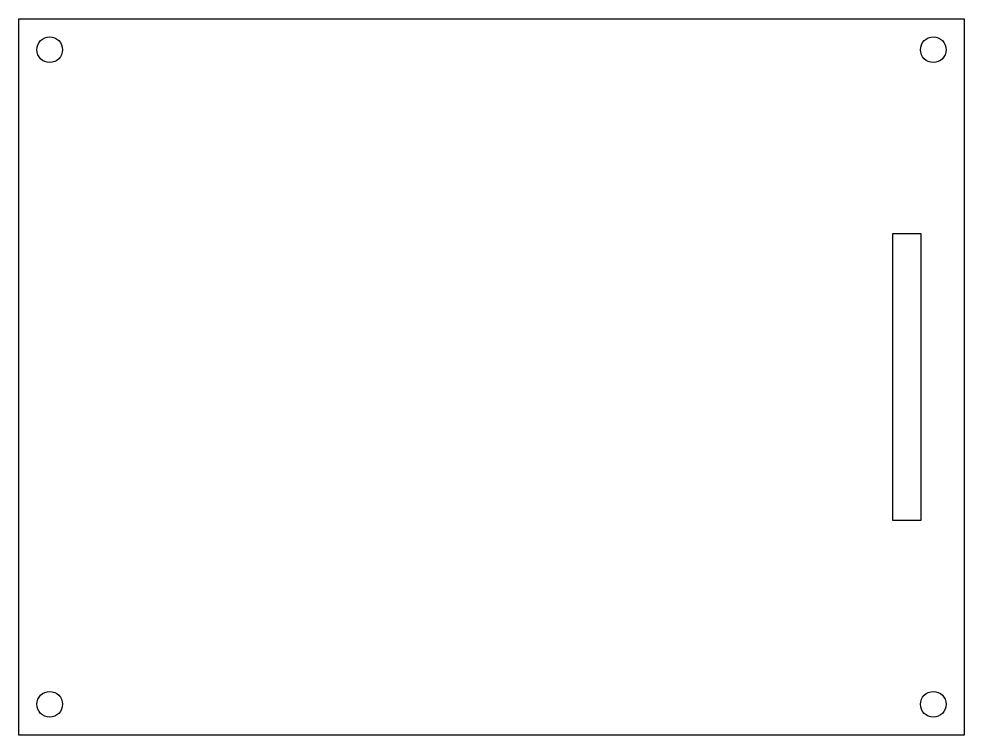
# Model space of a CAD drawing. Header units: millimetres. Extents: x -82 to 82, y -63 to 62.
import ezdxf

# ---------------------------------------------------------------- set-up
doc = ezdxf.new("R2010")
doc.units = ezdxf.units.MM
doc.layers.get('0').update_dxf_attribs({"linetype": 'CONTINUOUS'})

msp = doc.modelspace()

# ---------------------------------------------------------------- linework, layer by layer
for points in [[(-82.5, 62.5), (82.5, 62.5), (82.5, -62.5), (-82.5, -62.5)], [(75, 25), (70, 25), (70, -25), (75, -25)]]:
    msp.add_lwpolyline(points, close=True)
for centre in [(-77.125, 57.125), (77.125, 57.125), (-77.125, -57.125), (77.125, -57.125)]:
    msp.add_circle(centre, 2.25)

doc.saveas('drawing.dxf')
